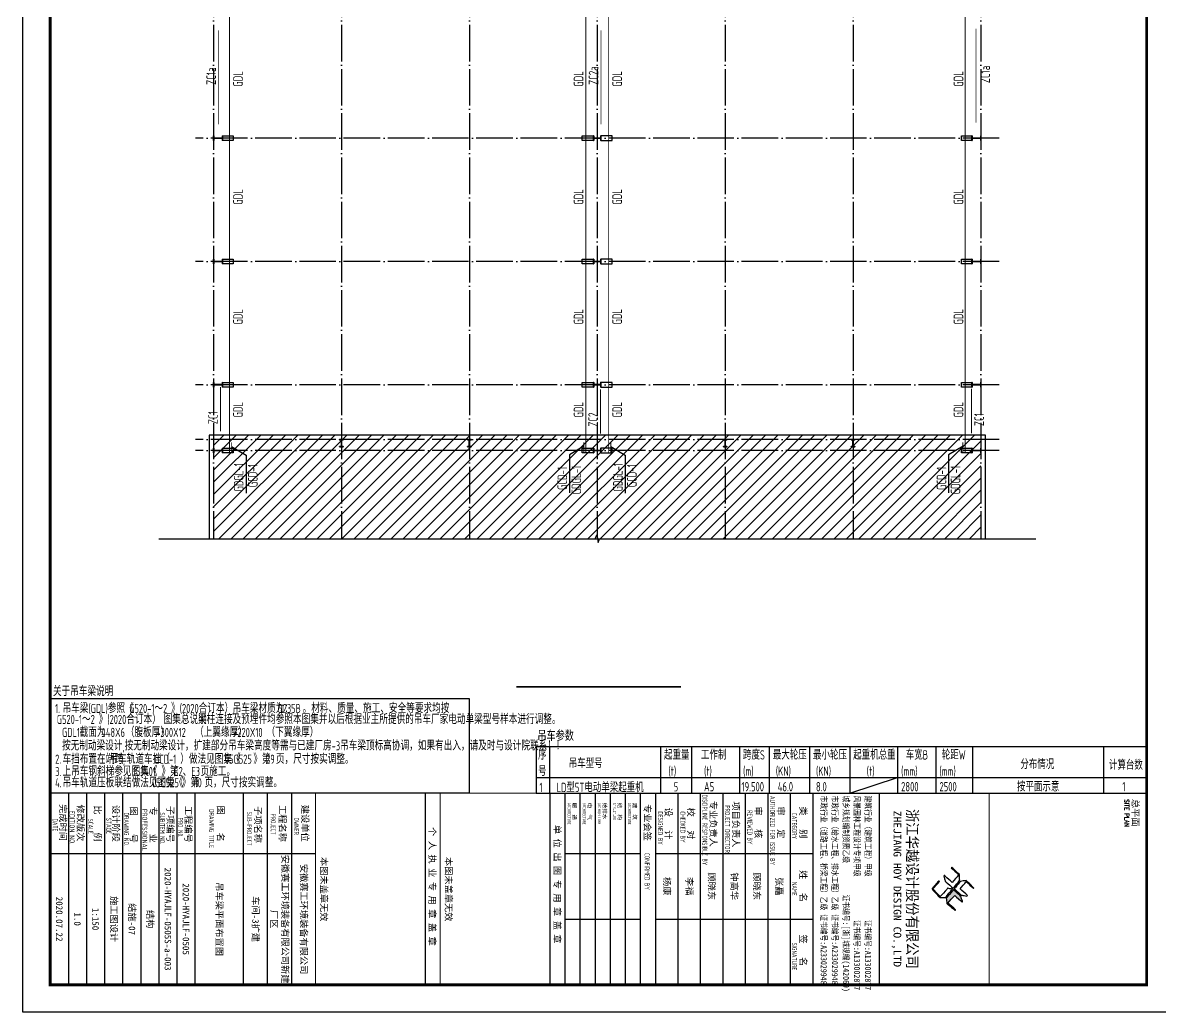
# Model space of a CAD drawing. Extents: x 2072855 to 2883818, y 17306032 to 17674225.
# Drawn here: x 2396339 to 2458589, y 17484946 to 17539126 of the extents above; entities that cross this region are included whole.
import ezdxf
from ezdxf.enums import TextEntityAlignment as Align

# ---------------------------------------------------------------- set-up
doc = ezdxf.new("R2010")
doc.units = 0
doc.header["$LTSCALE"] = 1000
doc.header["$MEASUREMENT"] = 0
doc.linetypes.add('DOTE', pattern=[2.42, 2, -0.2, 0.02, -0.2])
for name, color, linetype in [('220', 7, 'Continuous'), ('3T_WOOD', 21, 'Continuous'), ('DIM_LEAD', 145, 'Continuous'), ('DIM_SYMB', 165, 'Continuous'), ('DOTE', 1, 'DOTE'), ('PUB_TEXT', 7, 'Continuous'), ('PUB_TITLE', 4, 'Continuous'), ('SURFACE', 6, 'Continuous'), ('TEXT', 7, 'Continuous'), ('TK', 4, 'Continuous'), ('吊车梁', 6, 'Continuous'), ('次梁箍筋', 1, 'Continuous')]:
    doc.layers.add(name, color=color, linetype=linetype)
doc.layers.add('Pkpm_柱子', color=3, linetype='Continuous', lineweight=35)
doc.styles.add('-宋体', font='', dxfattribs={"width": 0.8})
doc.styles.add('HT', font='simhei.ttf', dxfattribs={"width": 0.7})
doc.styles.add('ROMANS', font='romans', dxfattribs={"width": 0.65, "height": 231.275})
doc.styles.add('TSSD_Dimension', font='Tssdeng.shx', dxfattribs={"width": 0.7, "bigfont": 'hztxt.shx'})
doc.styles.add('TSSD_Label', font='tssdeng.shx', dxfattribs={"width": 0.7, "bigfont": 'hztxt.shx'})
doc.styles.add('TSSD_REIN', font='tssdeng.shx', dxfattribs={"width": 0.7, "bigfont": 'tssdchn.shx'})
doc.styles.add('图签宋体', font='', dxfattribs={"height": 300})
doc.styles.add('图签黑体', font='simhei.ttf', dxfattribs={"height": 550})
doc.styles.add('宋体', font='', dxfattribs={"width": 0.8})
doc.styles.get('-宋体').set_extended_font_data('SimSun')
doc.styles.get('图签宋体').set_extended_font_data('NSimSun')
doc.styles.get('宋体').set_extended_font_data('SimSun')

# ---------------------------------------------------------------- blocks, each defined once
blk = doc.blocks.new('A$C053D6479')
at = {"layer": 'PUB_TITLE'}
h = blk.add_hatch(color=256, dxfattribs=at)
h.dxf.hatch_style = 1
edge = h.paths.add_edge_path()
edge.add_spline(control_points=[(1026, 827), (1105, 920), (1188, 1008), (1266, 1102)], knot_values=[13, 13, 13, 13, 14, 14, 14, 14], degree=3, periodic=0)
edge.add_spline(control_points=[(1266, 1102), (1258, 1111), (1249, 1119), (1239, 1116)], knot_values=[12, 12, 12, 12, 13, 13, 13, 13], degree=3, periodic=0)
edge.add_spline(control_points=[(1239, 1116), (1210, 1107), (1179, 1092), (1144, 1077)], knot_values=[11, 11, 11, 11, 12, 12, 12, 12], degree=3, periodic=0)
edge.add_spline(control_points=[(1144, 1077), (1109, 1063), (1069, 1053), (1047, 1038)], knot_values=[10, 10, 10, 10, 11, 11, 11, 11], degree=3, periodic=0)
edge.add_spline(control_points=[(1047, 1038), (1028, 1026), (1007, 992), (991, 972)], knot_values=[9, 9, 9, 9, 10, 10, 10, 10], degree=3, periodic=0)
edge.add_spline(control_points=[(991, 972), (942, 913), (899, 868), (849, 810)], knot_values=[8, 8, 8, 8, 9, 9, 9, 9], degree=3, periodic=0)
edge.add_spline(control_points=[(849, 810), (842, 801), (822, 776), (822, 775)], knot_values=[7, 7, 7, 7, 8, 8, 8, 8], degree=3, periodic=0)
edge.add_spline(control_points=[(822, 775), (823, 771), (848, 752), (859, 744)], knot_values=[6, 6, 6, 6, 7, 7, 7, 7], degree=3, periodic=0)
edge.add_spline(control_points=[(859, 744), (949, 670), (1035, 592), (1122, 521)], knot_values=[5, 5, 5, 5, 6, 6, 6, 6], degree=3, periodic=0)
edge.add_spline(control_points=[(1122, 521), (1153, 527), (1185, 530), (1217, 533)], knot_values=[4, 4, 4, 4, 5, 5, 5, 5], degree=3, periodic=0)
edge.add_spline(control_points=[(1217, 533), (1246, 535), (1293, 532), (1316, 542)], knot_values=[3, 3, 3, 3, 4, 4, 4, 4], degree=3, periodic=0)
edge.add_spline(control_points=[(1316, 542), (1327, 547), (1338, 565), (1349, 579)], knot_values=[2, 2, 2, 2, 3, 3, 3, 3], degree=3, periodic=0)
edge.add_spline(control_points=[(1349, 579), (1423, 670), (1507, 759), (1572, 848)], knot_values=[1, 1, 1, 1, 2, 2, 2, 2], degree=3, periodic=0)
edge.add_spline(control_points=[(1572, 848), (1564, 852), (1561, 861), (1551, 862)], knot_values=[0, 0, 0, 0, 1, 1, 1, 1], degree=3, periodic=0)
edge.add_spline(control_points=[(1551, 862), (1469, 769), (1393, 671), (1310, 579)], knot_values=[15, 15, 15, 15, 16, 16, 16, 16], degree=3, periodic=0)
edge.add_spline(control_points=[(1310, 579), (1216, 662), (1118, 742), (1026, 827)], knot_values=[14, 14, 14, 14, 15, 15, 15, 15], degree=3, periodic=0)
at = {"layer": 'TK'}
for points, knots in [([(1031, 1298), (1066, 1286), (1054, 1262), (1045, 1224), (1036, 1188), (1031, 1158), (1024, 1121), (1020, 1104), (1017, 1085), (1012, 1071), (1004, 1052), (976, 1026), (956, 1003), (906, 946), (866, 899), (814, 839), (806, 829), (789, 806), (787, 806), (777, 804), (728, 856), (719, 864), (651, 922), (580, 978), (514, 1036), (509, 1106), (488, 1176), (479, 1247), (570, 1343), (663, 1436), (758, 1526), (764, 1523), (768, 1518), (774, 1515), (693, 1422), (599, 1343), (520, 1249), (607, 1171), (698, 1096), (789, 1021), (874, 1109), (950, 1206), (1031, 1298)], [0, 0, 0, 0, 1, 1, 1, 2, 2, 2, 3, 3, 3, 4, 4, 4, 5, 5, 5, 6, 6, 6, 7, 7, 7, 8, 8, 8, 9, 9, 9, 10, 10, 10, 11, 11, 11, 12, 12, 12, 13, 13, 13, 14, 14, 14, 14]), ([(555, 949), (624, 891), (699, 833), (760, 773), (689, 691), (614, 604), (539, 517), (529, 505), (516, 487), (506, 482), (492, 475), (469, 472), (452, 467), (416, 456), (383, 448), (342, 438), (323, 433), (297, 422), (293, 440), (291, 452), (313, 470), (322, 480), (400, 566), (477, 652), (553, 736), (460, 815), (366, 894), (270, 970), (183, 883), (101, 791), (16, 703), (-18, 714), (9, 735), (28, 755), (103, 838), (192, 930), (266, 1005), (319, 1009), (387, 1005), (442, 1007), (456, 1008), (472, 1011), (485, 1007), (507, 1000), (534, 967), (555, 949)], [0, 0, 0, 0, 1, 1, 1, 2, 2, 2, 3, 3, 3, 4, 4, 4, 5, 5, 5, 6, 6, 6, 7, 7, 7, 8, 8, 8, 9, 9, 9, 10, 10, 10, 11, 11, 11, 12, 12, 12, 13, 13, 13, 14, 14, 14, 15, 15, 15, 15]), ([(1551, 862), (1561, 861), (1564, 852), (1572, 848), (1507, 759), (1423, 670), (1349, 579), (1338, 565), (1327, 547), (1316, 542), (1293, 532), (1246, 535), (1217, 533), (1185, 530), (1153, 527), (1122, 521), (1035, 592), (949, 670), (859, 744), (848, 752), (823, 771), (822, 775), (822, 776), (842, 801), (849, 810), (899, 868), (942, 913), (991, 972), (1007, 992), (1028, 1026), (1047, 1038), (1069, 1053), (1109, 1063), (1144, 1077), (1179, 1092), (1210, 1107), (1239, 1116), (1249, 1119), (1258, 1111), (1266, 1102), (1188, 1008), (1105, 920), (1026, 827), (1118, 742), (1216, 662), (1310, 579), (1393, 671), (1469, 769), (1551, 862)], [0, 0, 0, 0, 1, 1, 1, 2, 2, 2, 3, 3, 3, 4, 4, 4, 5, 5, 5, 6, 6, 6, 7, 7, 7, 8, 8, 8, 9, 9, 9, 10, 10, 10, 11, 11, 11, 12, 12, 12, 13, 13, 13, 14, 14, 14, 15, 15, 15, 16, 16, 16, 16]), ([(1097, 490), (1100, 425), (1106, 361), (1107, 294), (1018, 207), (925, 121), (830, 33), (818, 21), (800, 0), (787, 0), (768, -1), (725, 49), (712, 60), (662, 103), (616, 143), (568, 186), (545, 207), (518, 224), (499, 250), (501, 259), (511, 261), (516, 267), (609, 192), (696, 111), (785, 33), (883, 118), (977, 208), (1070, 298), (992, 373), (892, 456), (803, 534), (791, 544), (768, 561), (766, 569), (761, 588), (776, 634), (780, 655), (785, 690), (788, 721), (795, 746), (897, 661), (998, 576), (1097, 490)], [0, 0, 0, 0, 1, 1, 1, 2, 2, 2, 3, 3, 3, 4, 4, 4, 5, 5, 5, 6, 6, 6, 7, 7, 7, 8, 8, 8, 9, 9, 9, 10, 10, 10, 11, 11, 11, 12, 12, 12, 13, 13, 13, 14, 14, 14, 14])]:
    blk.add_open_spline(points, degree=3, knots=knots, dxfattribs=at)
blk = doc.blocks.new('GeYuanFrame_88133440', base_point=(18.76, 4.34))
at = {"layer": 'PUB_TITLE'}
for points in [[(628.76, 235.14), (628.76, 292.54)], [(652.76, 235.14), (652.76, 292.54)], [(628.76, 202.14), (628.76, 229.64)], [(652.76, 202.14), (652.76, 229.64)], [(628.76, 14.34), (628.76, 111.14)]]:
    blk.add_lwpolyline(points, dxfattribs=at)
at = {"layer": 'TK'}
for p, q in [((43.76, 414.34), (676.76, 414.34)), ((606.76, 316.74), (676.76, 316.74)), ((606.76, 284.34), (676.76, 284.34)), ((606.76, 276.14), (676.76, 276.14)), ((606.76, 267.94), (676.76, 267.94)), ((606.76, 259.74), (676.76, 259.74)), ((606.76, 251.54), (676.76, 251.54)), ((606.76, 243.34), (676.76, 243.34)), ((606.76, 235.14), (676.76, 235.14)), ((606.76, 235.14), (676.76, 235.14)), ((606.76, 102.34), (676.76, 102.34)), ((606.76, 93.54), (676.76, 93.54)), ((606.76, 84.74), (628.76, 84.74)), ((606.76, 84.74), (676.76, 84.74)), ((606.76, 67.18), (676.76, 67.18)), ((606.76, 67.14), (676.76, 67.14)), ((606.76, 60.58), (676.76, 60.58)), ((606.76, 53.98), (676.76, 53.98)), ((606.76, 47.38), (676.76, 47.38)), ((606.76, 40.78), (676.76, 40.78)), ((606.76, 34.18), (676.76, 34.18)), ((606.76, 27.58), (676.76, 27.58)), ((606.76, 20.98), (676.76, 20.98)), ((606.76, 14.34), (676.76, 14.34))]:
    blk.add_line(p, q, dxfattribs=at)
for points in [[(18.76, 424.34), (686.76, 424.34), (686.76, 4.34), (18.76, 4.34), (18.76, 424.34)], [(606.76, 292.54), (676.76, 292.54)], [(606.76, 235.14), (676.76, 235.14)], [(606.76, 229.64), (676.76, 229.64)], [(606.76, 224.14), (676.76, 224.14)], [(606.76, 218.64), (676.76, 218.64)], [(606.76, 213.14), (676.76, 213.14)], [(606.76, 207.64), (676.76, 207.64)], [(606.76, 202.14), (676.76, 202.14)], [(606.76, 196.64), (676.76, 196.64)], [(606.76, 151.14), (676.76, 151.14)]]:
    blk.add_lwpolyline(points, dxfattribs=at)
at = {"layer": 'TK', "const_width": 1}
blk.add_lwpolyline([(676.76, 414.34), (43.76, 414.34), (43.76, 14.34), (676.76, 14.34)], close=True, dxfattribs=at)
at = {"layer": 'TK'}
for points, const_width in [([(606.76, 414.34), (606.76, 14.34)], 0.4), ([(606.76, 356.95), (676.76, 356.95)], 0.35), ([(606.76, 292.54), (676.76, 292.54)], 0.35), ([(606.76, 292.54), (676.76, 292.54)], 0.35), ([(606.76, 235.14), (676.76, 235.14)], 0.35), ([(606.76, 202.14), (676.76, 202.14)], 0.35), ([(606.76, 156.64), (676.76, 156.64)], 0.35), ([(606.76, 111.14), (676.76, 111.14)], 0.35), ([(606.76, 67.18), (676.76, 67.18)], 0.35)]:
    blk.add_lwpolyline(points, dxfattribs=dict(at, const_width=const_width))
at = {"layer": 'PUB_TITLE', "xscale": 0.01000000000021828, "yscale": 0.01000000000021828, "zscale": 0.01}
blk.add_blockref('A$C053D6479', (633.86, 336.08), dxfattribs=at)
at = {"layer": 'TK', "style": '图签宋体'}
for s, height, p in [('总平面', 2.4, (608.9, 409.1)), ('类   别', 2.4, (611.65, 287.9)), ('姓   名', 2.4, (634.87, 287.9)), ('签   名', 2.4, (658.35, 287.9)), ('审   定', 2.4, (611.65, 279.7)), ('审   核', 2.4, (611.65, 271.5)), ('项目负责人', 2.4, (609.8, 263.3)), ('专业负责人', 2.4, (609.56, 255.1)), ('校   对', 2.4, (612.06, 246.9)), ('设   计', 2.4, (612.03, 238.7)), ('专业会签', 2.4, (610.79, 231.05)), ('建  筑', 1.44, (610.28, 226.92)), ('结  构', 1.44, (610.28, 221.42)), ('给排水', 1.44, (610.28, 215.92)), ('电  气', 1.44, (610.28, 210.42)), ('暖  通', 1.44, (610.28, 204.92)), ('单 位 出 图 专 用 章 盖 章', 2.4, (618.39, 198.16)), ('本图未盖章无效', 2.4, (630.1, 158.51)), ('个 人 执 业 专 用 章 盖 章', 2.4, (619.19, 152.58)), ('本图未盖章无效', 2.4, (630.1, 113.01)), ('建设单位', 2.4, (611.06, 106.14)), ('工程名称', 2.4, (611.14, 97.93)), ('子项名称', 2.4, (611.52, 88.95)), ('图    名', 2.4, (611.3, 75.3)), ('工程编号', 2.4, (611.44, 63.58)), ('子项编号', 2.4, (611.44, 57)), ('专    业', 2.4, (611.68, 50.69)), ('图    号', 2.4, (611.69, 43.58)), ('设计阶段', 2.4, (611.12, 37.12)), ('比    例', 2.4, (611.26, 30.44)), ('修改版次', 2.4, (610.91, 24.22)), ('完成时间', 2.4, (610.79, 17.83))]:
    blk.add_text(s, height=height, dxfattribs=at).set_placement(p)
at = {"layer": 'TK'}
for s, height, style, width, p in [('SITE PLAN', 1.697, 'ROMANS', 0.76, (609.02, 406.31)), ('建筑行业（建筑工程）甲级           证书编号:A133002877', 2.2, '-宋体', 0.8, (607.67, 311.64)), ('风景园林工程设计专项甲级           证书编号:A133002877', 2.2, '-宋体', 0.8, (607.67, 307.62)), ('城乡规划编制资质乙级        证书编号:[浙]城规编(142069)', 2.2, '-宋体', 0.8, (607.67, 303.63)), ('市政行业（给水工程、排水工程）乙级 证书编号:A233029948', 2.2, '-宋体', 0.8, (607.67, 299.55)), ('市政行业（道路工程、桥梁工程）乙级 证书编号:A233029948', 2.2, '-宋体', 0.8, (607.67, 295.5)), ('CATEGORY', 1.8, 'TSSD_REIN', 0.7, (613.99, 284.98)), ('NAME', 1.8, 'TSSD_REIN', 0.7, (639.18, 284.98)), ('SIGNATURE', 1.8, 'TSSD_REIN', 0.7, (661.34, 284.98)), ('AUTHORIZED FOR ISSUE BY', 1.8, 'TSSD_REIN', 0.7, (607.79, 276.98)), ('REVIEWED BY', 1.8, 'TSSD_REIN', 0.7, (613.03, 268.72)), ('PROJECT DIRECTOR', 1.8, 'TSSD_REIN', 0.7, (611.22, 260.55)), ('DISCIPLINE RESPONSIBLE BY', 1.8, 'TSSD_REIN', 0.7, (607.25, 252.28)), ('CHECKED BY', 1.8, 'TSSD_REIN', 0.7, (613.42, 244.25)), ('DESIGNED BY', 1.8, 'TSSD_REIN', 0.7, (613.43, 236.08)), ('CONFIRMED BY', 1.8, 'TSSD_REIN', 0.7, (628.61, 231.23)), ('ARCHITECTURE', 1.08, 'TSSD_REIN', 0.7, (610.32, 225.15)), ('STRUCTURE', 1.08, 'TSSD_REIN', 0.7, (610.32, 219.65)), ('ARCHITECTURE', 1.08, 'TSSD_REIN', 0.7, (610.32, 214.15)), ('ARCHITECTURE', 1.08, 'TSSD_REIN', 0.7, (610.32, 208.65)), ('ARCHITECTURE', 1.08, 'TSSD_REIN', 0.7, (610.32, 203.15)), ('OWNER', 1.8, 'TSSD_REIN', 0.7, (615.65, 103.29)), ('PROJECT', 1.8, 'TSSD_REIN', 0.7, (614.19, 94.83)), ('SUB-PROJECT', 1.8, 'TSSD_REIN', 0.7, (613.53, 86.11)), ('DRAWING TITLE', 1.8, 'TSSD_REIN', 0.7, (612.64, 72.34)), ('PRO N0.', 1.8, 'TSSD_REIN', 0.7, (615.68, 60.96)), ('SUBITEM NO.', 1.8, 'TSSD_REIN', 0.7, (613.82, 54.39)), ('PROFESSIONAL', 1.8, 'TSSD_REIN', 0.8, (612.55, 47.95)), ('DRAWING NO.', 1.8, 'TSSD_REIN', 0.7, (613.86, 41.26)), ('STAGE', 1.8, 'TSSD_REIN', 0.7, (615.76, 34.84)), ('SCALE', 1.8, 'TSSD_REIN', 0.7, (616.05, 28.23)), ('EDITION NO.', 1.8, 'TSSD_REIN', 0.8, (613.2, 21.45)), ('DATE', 1.8, 'TSSD_REIN', 0.7, (616, 15.26))]:
    blk.add_text(s, height=height, dxfattribs=dict(at, style=style, width=width)).set_placement(p)
for s, height, style, width, p in [('浙江华越设计股份有限公司', 3.96, 'HT', 0.9, (641.74, 328.97)), ('ZHEJIANG HOY DESIGN CO.,LTD', 2.8, '图签黑体', 1.11, (641.73, 323.1))]:
    blk.add_text(s, height=height, dxfattribs=dict(at, style=style, width=width)).set_placement(p, align=Align.MIDDLE)
at = {"layer": 'TK', "char_height": 2.4, "attachment_point": 5, "style": '图签宋体'}
for s, insert, width in [('张矗', (640.76, 280.21), 24), ('顾晓东', (640.76, 272.04), 24), ('钟高华', (640.76, 263.84), 24), ('顾晓东', (640.76, 255.57), 24), ('李福', (640.76, 247.44), 24), ('杨康', (640.76, 239.24), 24), ('安徽赛工环境装备有限公司', (652.76, 106.74), 48), ('安徽赛工环境装备有限公司新建厂区', (652.76, 97.94), 48), ('车间-3扩建', (652.76, 89.14), 48), ('吊车梁平面布置图', (652.76, 75.94), 48), ('2020-HYAJLF-0505', (652.76, 63.88), 48), ('2020-HYAJLF-0505S-a-003', (652.76, 57.28), 48), ('结构', (652.76, 50.68), 48), ('结施-07', (652.76, 44.08), 48), ('施工图设计', (652.76, 37.48), 48), ('1:150', (652.76, 30.88), 48), ('1.0', (652.76, 24.28), 48), ('2020.07.22', (652.76, 17.69), 48)]:
    blk.add_mtext(s, dxfattribs=dict(at, insert=insert, width=width))
blk = doc.blocks.new('3Q4Q44423')
at = {"color": 2}
blk.add_lwpolyline([(2247388, 17741504), (2274363, 17741504), (2274363, 17735411), (2247388, 17735411)], close=True, dxfattribs=at)
at = {"layer": 'PUB_TEXT', "color": 6, "style": 'TSSD_Label', "width": 0.7}
for s, height, p in [('关于吊车梁说明', 587.9, (2247567, 17741662)), ('1.', 587.9, (2247710, 17740568)), ('G520-1～2 》(2020合订本）', 587.93, (2247819, 17739862)), ('吊车梁(GDL)参照《', 587.93, (2248185, 17740568)), ('G520-1～2 》(2020合订本）', 587.93, (2252481, 17740568)), (',', 588, (2259095, 17740568)), ('吊车梁材质为：', 587.9, (2259134, 17740568)), ('Q235B', 587.9, (2262015, 17740568)), ('。材料、质量、施工、安全等要求均按', 587.93, (2263645, 17740568)), ('图集总说明', 587.9, (2254694, 17739862)), ('梁柱连接及预埋件均参照本图集并以后根据业主所提供的吊车厂家电动单梁型号样本进行调整。', 587.93, (2256910, 17739862)), ('GDL1', 587.9, (2248156, 17739026)), ('截面为', 587.9, (2249286, 17739026)), ('448X6', 587.9, (2250680, 17739026)), ('（腹板厚）', 587.9, (2252258, 17739026)), ('+300X12', 587.9, (2254222, 17739026)), ('（上翼缘厚）', 587.9, (2256718, 17739026)), ('+220X10', 587.9, (2259172, 17739026)), ('（下翼缘厚）', 587.9, (2261322, 17739026)), ('按无制动梁设计,按无制动梁设计，扩建部分吊车梁高度等需与已建厂房-3吊车梁顶标高协调，如果有出入，请及时与设计院联系！！', 587.93, (2248156, 17738164)), ('2.', 587.9, (2247710, 17737301)), ('车挡布置在端跨,', 587.9, (2248185, 17737301)), ('吊车轨道车挡（', 587.9, (2251206, 17737301)), ('GCD-1', 587.9, (2254090, 17737301)), ('）做法见图集《', 587.9, (2255762, 17737301)), ('05G525', 587.9, (2258643, 17737301)), ('》第', 587.9, (2260469, 17737301)), ('29', 587.9, (2261292, 17737301)), ('页，尺寸按实调整。', 587.9, (2261925, 17737301)), ('3.', 587.9, (2247710, 17736508)), ('上吊车钢斜梯参见图集《', 587.93, (2248185, 17736508)), ('15J401', 587.9, (2252712, 17736508)), ('》第', 587.9, (2254548, 17736508)), ('E2、E3', 587.9, (2255371, 17736508)), ('页施工。', 587.9, (2257072, 17736508)), ('4.', 587.9, (2247710, 17735784)), ('吊车轨道压板联结做法见图集《', 587.93, (2248185, 17735784)), ('05G525', 587.9, (2253946, 17735784)), ('》第', 587.9, (2255862, 17735784)), ('10', 587.9, (2256685, 17735784)), ('页，尺寸按实调整。', 587.9, (2257318, 17735784))]:
    blk.add_text(s, height=height, dxfattribs=at).set_placement(p)
blk = doc.blocks.new('3Q42242342423')
for p, q in [((2276708, 17499945), (2316005, 17499945)), ((2276708, 17499945), (2276708, 17496946)), ((2277565, 17499945), (2277565, 17496946)), ((2284708, 17499945), (2284708, 17496946)), ((2286712, 17499945), (2286712, 17496946)), ((2289794, 17499945), (2289794, 17496946)), ((2291703, 17499945), (2291703, 17496946)), ((2294309, 17499945), (2294309, 17496946)), ((2296894, 17499945), (2296894, 17496946)), ((2299968, 17499945), (2299968, 17496946)), ((2302436, 17499945), (2302436, 17496946)), ((2304795, 17499945), (2304795, 17496946)), ((2313229, 17499945), (2313229, 17496946)), ((2316005, 17499945), (2316005, 17496946)), ((2276708, 17497946), (2316005, 17497946)), ((2296894, 17496946), (2299968, 17497946)), ((2276708, 17496946), (2316005, 17496946)), ((2276708, 17496946), (2316005, 17496946)), ((2276708, 17496946), (2316005, 17496946)), ((2276708, 17496946), (2316005, 17496946))]:
    blk.add_line(p, q)
at = {"layer": '吊车梁', "ltscale": 0.5}
blk.add_line((2276708, 17499945), (2276708, 17499945), dxfattribs=at)
at = {"layer": 'TEXT', "style": '宋体', "width": 0.7}
blk.add_text('吊车参数', height=600, dxfattribs=at).set_placement((2276786, 17500192), align=Align.BOTTOM_LEFT)
at = {"layer": 'TEXT', "style": 'TSSD_REIN', "width": 0.7}
for s, p in [('序', (2276830, 17499108)), ('起重量', (2284939, 17499108)), ('工作制', (2287313, 17499108)), ('跨度S', (2290025, 17499108)), ('最大轮压', (2291945, 17499108)), ('最小轮压', (2294531, 17499108)), ('起重机总重', (2297116, 17499108)), ('车宽B', (2300507, 17499108)), ('轮距W', (2302822, 17499108)), ('吊车型号', (2278803, 17498558)), ('分布情况', (2307881, 17498500)), ('计算台数', (2313583, 17498450)), ('号', (2276830, 17498059)), ('(t)', (2285223, 17498059)), ('(t)', (2287514, 17498059)), ('(m)', (2290029, 17498059)), ('(KN)', (2292136, 17498059)), ('(KN)', (2294721, 17498059)), ('(t)', (2297985, 17498059)), ('(mm)', (2300203, 17498059)), ('(mm)', (2302671, 17498059)), ('1', (2276914, 17497010)), ('LD型5T电动单梁起重机', (2278019, 17497010)), ('5', (2285557, 17497050)), ('A5', (2287514, 17497060)), ('19.500', (2289925, 17497060)), ('46.0', (2292262, 17497060)), ('8.0', (2294721, 17497060)), ('2800', (2300203, 17497060)), ('2500', (2302671, 17497060)), ('按平面示意', (2307663, 17497060)), ('1', (2314444, 17497060))]:
    blk.add_text(s, height=600, dxfattribs=at).set_placement(p)
blk = doc.blocks.new('2Q3321332121')
at = {"layer": '220', "style": 'TSSD_REIN', "width": 0.7}
for p in [(2266545, 17569236), (2266545, 17562946), (2266545, 17556216), (2266545, 17549320), (2266545, 17542723), (2266545, 17535624), (2266545, 17529163), (2266545, 17522599), (2266545, 17517509)]:
    blk.add_text('GDL', height=525, rotation=90, dxfattribs=at).set_placement(p)

msp = doc.modelspace()

# ---------------------------------------------------------------- hatches: boundary and pattern name
h = msp.add_hatch()
h.set_pattern_fill('ANSI31', color=250, scale=300, style=0)
h.set_pattern_definition([(45, (419916.5, -1173488), (-336.759605, 336.759605), [])])
h.paths.add_polyline_path([(2406784.7, 17516545.9), (2448778.7, 17516545.9), (2448778.7, 17510872.3), (2406784.7, 17510872.3)])
at = {"layer": 'Pkpm_柱子'}
for points in [[(2407278.7, 17532930.9), (2407266.7, 17532930.9), (2407266.7, 17532810.9), (2406790.7, 17532810.9), (2406790.7, 17532930.9), (2406778.7, 17532930.9), (2406778.7, 17532680.9), (2406790.7, 17532680.9), (2406790.7, 17532800.9), (2407266.7, 17532800.9), (2407266.7, 17532680.9), (2407278.7, 17532680.9)], [(2427978.7, 17532930.9), (2427966.7, 17532930.9), (2427966.7, 17532810.9), (2427590.7, 17532810.9), (2427590.7, 17532930.9), (2427578.7, 17532930.9), (2427578.7, 17532680.9), (2427590.7, 17532680.9), (2427590.7, 17532800.9), (2427966.7, 17532800.9), (2427966.7, 17532680.9), (2427978.7, 17532680.9)], [(2448778.7, 17532930.9), (2448766.7, 17532930.9), (2448766.7, 17532810.9), (2448290.7, 17532810.9), (2448290.7, 17532930.9), (2448278.7, 17532930.9), (2448278.7, 17532680.9), (2448290.7, 17532680.9), (2448290.7, 17532800.9), (2448766.7, 17532800.9), (2448766.7, 17532680.9), (2448778.7, 17532680.9)], [(2407278.7, 17526180.9), (2407266.7, 17526180.9), (2407266.7, 17526060.9), (2406790.7, 17526060.9), (2406790.7, 17526180.9), (2406778.7, 17526180.9), (2406778.7, 17525930.9), (2406790.7, 17525930.9), (2406790.7, 17526050.9), (2407266.7, 17526050.9), (2407266.7, 17525930.9), (2407278.7, 17525930.9)], [(2427978.7, 17526180.9), (2427966.7, 17526180.9), (2427966.7, 17526060.9), (2427590.7, 17526060.9), (2427590.7, 17526180.9), (2427578.7, 17526180.9), (2427578.7, 17525930.9), (2427590.7, 17525930.9), (2427590.7, 17526050.9), (2427966.7, 17526050.9), (2427966.7, 17525930.9), (2427978.7, 17525930.9)], [(2448778.7, 17526180.9), (2448766.7, 17526180.9), (2448766.7, 17526060.9), (2448290.7, 17526060.9), (2448290.7, 17526180.9), (2448278.7, 17526180.9), (2448278.7, 17525930.9), (2448290.7, 17525930.9), (2448290.7, 17526050.9), (2448766.7, 17526050.9), (2448766.7, 17525930.9), (2448778.7, 17525930.9)], [(2407278.7, 17519430.9), (2407266.7, 17519430.9), (2407266.7, 17519310.9), (2406790.7, 17519310.9), (2406790.7, 17519430.9), (2406778.7, 17519430.9), (2406778.7, 17519180.9), (2406790.7, 17519180.9), (2406790.7, 17519300.9), (2407266.7, 17519300.9), (2407266.7, 17519180.9), (2407278.7, 17519180.9)], [(2427978.7, 17519430.9), (2427966.7, 17519430.9), (2427966.7, 17519310.9), (2427590.7, 17519310.9), (2427590.7, 17519430.9), (2427578.7, 17519430.9), (2427578.7, 17519180.9), (2427590.7, 17519180.9), (2427590.7, 17519300.9), (2427966.7, 17519300.9), (2427966.7, 17519180.9), (2427978.7, 17519180.9)], [(2448778.7, 17519430.9), (2448766.7, 17519430.9), (2448766.7, 17519310.9), (2448290.7, 17519310.9), (2448290.7, 17519430.9), (2448278.7, 17519430.9), (2448278.7, 17519180.9), (2448290.7, 17519180.9), (2448290.7, 17519300.9), (2448766.7, 17519300.9), (2448766.7, 17519180.9), (2448778.7, 17519180.9)], [(2413678.7, 17515905.9), (2413678.7, 17515917.9), (2413773.7, 17515917.9), (2413773.7, 17516293.9), (2413678.7, 17516293.9), (2413678.7, 17516305.9), (2413878.7, 17516305.9), (2413878.7, 17516293.9), (2413783.7, 17516293.9), (2413783.7, 17515917.9), (2413878.7, 17515917.9), (2413878.7, 17515905.9)], [(2420678.7, 17515905.9), (2420678.7, 17515917.9), (2420773.7, 17515917.9), (2420773.7, 17516293.9), (2420678.7, 17516293.9), (2420678.7, 17516305.9), (2420878.7, 17516305.9), (2420878.7, 17516293.9), (2420783.7, 17516293.9), (2420783.7, 17515917.9), (2420878.7, 17515917.9), (2420878.7, 17515905.9)], [(2434678.7, 17515905.9), (2434678.7, 17515917.9), (2434773.7, 17515917.9), (2434773.7, 17516293.9), (2434678.7, 17516293.9), (2434678.7, 17516305.9), (2434878.7, 17516305.9), (2434878.7, 17516293.9), (2434783.7, 17516293.9), (2434783.7, 17515917.9), (2434878.7, 17515917.9), (2434878.7, 17515905.9)], [(2441678.7, 17515905.9), (2441678.7, 17515917.9), (2441773.7, 17515917.9), (2441773.7, 17516293.9), (2441678.7, 17516293.9), (2441678.7, 17516305.9), (2441878.7, 17516305.9), (2441878.7, 17516293.9), (2441783.7, 17516293.9), (2441783.7, 17515917.9), (2441878.7, 17515917.9), (2441878.7, 17515905.9)], [(2407278.7, 17515830.9), (2407266.7, 17515830.9), (2407266.7, 17515710.9), (2406790.7, 17515710.9), (2406790.7, 17515830.9), (2406778.7, 17515830.9), (2406778.7, 17515580.9), (2406790.7, 17515580.9), (2406790.7, 17515700.9), (2407266.7, 17515700.9), (2407266.7, 17515580.9), (2407278.7, 17515580.9)], [(2427978.7, 17515830.9), (2427966.7, 17515830.9), (2427966.7, 17515710.9), (2427590.7, 17515710.9), (2427590.7, 17515830.9), (2427578.7, 17515830.9), (2427578.7, 17515580.9), (2427590.7, 17515580.9), (2427590.7, 17515700.9), (2427966.7, 17515700.9), (2427966.7, 17515580.9), (2427978.7, 17515580.9)], [(2448778.7, 17515830.9), (2448766.7, 17515830.9), (2448766.7, 17515710.9), (2448290.7, 17515710.9), (2448290.7, 17515830.9), (2448278.7, 17515830.9), (2448278.7, 17515580.9), (2448290.7, 17515580.9), (2448290.7, 17515700.9), (2448766.7, 17515700.9), (2448766.7, 17515580.9), (2448778.7, 17515580.9)]]:
    msp.add_hatch(color=256, dxfattribs=at).paths.add_polyline_path(points)

# ---------------------------------------------------------------- linework, layer by layer
at = {"layer": '3T_WOOD'}
for points in [[(2407853.7, 17532680.9), (2407278.7, 17532680.9), (2407278.7, 17532930.9), (2407853.7, 17532930.9)], [(2427578.7, 17532680.9), (2426953.7, 17532680.9), (2426953.7, 17532930.9), (2427578.7, 17532930.9)], [(2427978.7, 17532680.9), (2428603.7, 17532680.9), (2428603.7, 17532930.9), (2427978.7, 17532930.9)], [(2448278.7, 17532680.9), (2447703.7, 17532680.9), (2447703.7, 17532930.9), (2448278.7, 17532930.9)], [(2407853.7, 17525930.9), (2407278.7, 17525930.9), (2407278.7, 17526180.9), (2407853.7, 17526180.9)], [(2427578.7, 17525930.9), (2426953.7, 17525930.9), (2426953.7, 17526180.9), (2427578.7, 17526180.9)], [(2427978.7, 17525930.9), (2428603.7, 17525930.9), (2428603.7, 17526180.9), (2427978.7, 17526180.9)], [(2448278.7, 17525930.9), (2447703.7, 17525930.9), (2447703.7, 17526180.9), (2448278.7, 17526180.9)], [(2407853.7, 17519180.9), (2407278.7, 17519180.9), (2407278.7, 17519430.9), (2407853.7, 17519430.9)], [(2427578.7, 17519180.9), (2426953.7, 17519180.9), (2426953.7, 17519430.9), (2427578.7, 17519430.9)], [(2427978.7, 17519180.9), (2428603.7, 17519180.9), (2428603.7, 17519430.9), (2427978.7, 17519430.9)], [(2448278.7, 17519180.9), (2447703.7, 17519180.9), (2447703.7, 17519430.9), (2448278.7, 17519430.9)], [(2407853.7, 17515580.9), (2407278.7, 17515580.9), (2407278.7, 17515830.9), (2407853.7, 17515830.9)], [(2427578.7, 17515580.9), (2426953.7, 17515580.9), (2426953.7, 17515830.9), (2427578.7, 17515830.9)], [(2427978.7, 17515580.9), (2428603.7, 17515580.9), (2428603.7, 17515830.9), (2427978.7, 17515830.9)], [(2448278.7, 17515580.9), (2447703.7, 17515580.9), (2447703.7, 17515830.9), (2448278.7, 17515830.9)]]:
    msp.add_lwpolyline(points, close=True, dxfattribs=at)
at = {"layer": 'DIM_LEAD', "color": 3, "const_width": 50}
for points in [[(2407062.4, 17538705.1), (2407062.4, 17533561.3)], [(2427985, 17538705.1), (2427985, 17533561.3)], [(2448506.4, 17538796.5), (2448506.4, 17533652.7)], [(2407163.5, 17519189.4), (2407163.5, 17516755.9)], [(2427962.4, 17519053.6), (2427962.4, 17516620)], [(2448255.9, 17519084.4), (2448255.9, 17516650.9)]]:
    msp.add_lwpolyline(points, dxfattribs=at)
at = {"layer": 'DIM_SYMB', "color": 150}
msp.add_lwpolyline([(2406538.7, 17510872.3), (2449018.7, 17510872.3), (2449018.7, 17516545.9), (2406538.7, 17516545.9)], close=True, dxfattribs=at)
msp.add_lwpolyline([(2403790.7, 17510872.3), (2427671.3, 17510872.3), (2427747.7, 17511082.3), (2427821.8, 17510662.3), (2427896.3, 17510872.3), (2451778.7, 17510872.3)], dxfattribs=at)
at = {"layer": 'DIM_SYMB', "const_width": 105}
msp.add_lwpolyline([(2423353.2, 17502764.5), (2432357.5, 17502764.5)], dxfattribs=at)
at = {"layer": 'DOTE'}
for p, q in [((2406778.7, 17575305.9), (2406778.7, 17510872.3)), ((2413778.7, 17575305.9), (2413778.7, 17510872.3)), ((2420778.7, 17575305.9), (2420778.7, 17510872.3)), ((2427778.7, 17575305.9), (2427778.7, 17510906.3)), ((2434778.7, 17575305.9), (2434778.7, 17510872.3)), ((2441778.7, 17575305.9), (2441778.7, 17510872.3)), ((2448778.7, 17575305.9), (2448778.7, 17510872.3)), ((2449778.7, 17532805.9), (2405790.7, 17532805.9)), ((2449778.7, 17526055.9), (2405790.7, 17526055.9)), ((2449778.7, 17519305.9), (2405790.7, 17519305.9)), ((2449778.7, 17516305.9), (2405790.7, 17516305.9)), ((2449778.7, 17515705.9), (2405790.7, 17515705.9))]:
    msp.add_line(p, q, dxfattribs=at)
at = {"layer": 'Pkpm_柱子'}
for points in [[(2407278.7, 17532930.9), (2407266.7, 17532930.9), (2407266.7, 17532810.9), (2406790.7, 17532810.9), (2406790.7, 17532930.9), (2406778.7, 17532930.9), (2406778.7, 17532680.9), (2406790.7, 17532680.9), (2406790.7, 17532800.9), (2407266.7, 17532800.9), (2407266.7, 17532680.9), (2407278.7, 17532680.9)], [(2427978.7, 17532930.9), (2427966.7, 17532930.9), (2427966.7, 17532810.9), (2427590.7, 17532810.9), (2427590.7, 17532930.9), (2427578.7, 17532930.9), (2427578.7, 17532680.9), (2427590.7, 17532680.9), (2427590.7, 17532800.9), (2427966.7, 17532800.9), (2427966.7, 17532680.9), (2427978.7, 17532680.9)], [(2448778.7, 17532930.9), (2448766.7, 17532930.9), (2448766.7, 17532810.9), (2448290.7, 17532810.9), (2448290.7, 17532930.9), (2448278.7, 17532930.9), (2448278.7, 17532680.9), (2448290.7, 17532680.9), (2448290.7, 17532800.9), (2448766.7, 17532800.9), (2448766.7, 17532680.9), (2448778.7, 17532680.9)], [(2407278.7, 17526180.9), (2407266.7, 17526180.9), (2407266.7, 17526060.9), (2406790.7, 17526060.9), (2406790.7, 17526180.9), (2406778.7, 17526180.9), (2406778.7, 17525930.9), (2406790.7, 17525930.9), (2406790.7, 17526050.9), (2407266.7, 17526050.9), (2407266.7, 17525930.9), (2407278.7, 17525930.9)], [(2427978.7, 17526180.9), (2427966.7, 17526180.9), (2427966.7, 17526060.9), (2427590.7, 17526060.9), (2427590.7, 17526180.9), (2427578.7, 17526180.9), (2427578.7, 17525930.9), (2427590.7, 17525930.9), (2427590.7, 17526050.9), (2427966.7, 17526050.9), (2427966.7, 17525930.9), (2427978.7, 17525930.9)], [(2448778.7, 17526180.9), (2448766.7, 17526180.9), (2448766.7, 17526060.9), (2448290.7, 17526060.9), (2448290.7, 17526180.9), (2448278.7, 17526180.9), (2448278.7, 17525930.9), (2448290.7, 17525930.9), (2448290.7, 17526050.9), (2448766.7, 17526050.9), (2448766.7, 17525930.9), (2448778.7, 17525930.9)], [(2407278.7, 17519430.9), (2407266.7, 17519430.9), (2407266.7, 17519310.9), (2406790.7, 17519310.9), (2406790.7, 17519430.9), (2406778.7, 17519430.9), (2406778.7, 17519180.9), (2406790.7, 17519180.9), (2406790.7, 17519300.9), (2407266.7, 17519300.9), (2407266.7, 17519180.9), (2407278.7, 17519180.9)], [(2427978.7, 17519430.9), (2427966.7, 17519430.9), (2427966.7, 17519310.9), (2427590.7, 17519310.9), (2427590.7, 17519430.9), (2427578.7, 17519430.9), (2427578.7, 17519180.9), (2427590.7, 17519180.9), (2427590.7, 17519300.9), (2427966.7, 17519300.9), (2427966.7, 17519180.9), (2427978.7, 17519180.9)], [(2448778.7, 17519430.9), (2448766.7, 17519430.9), (2448766.7, 17519310.9), (2448290.7, 17519310.9), (2448290.7, 17519430.9), (2448278.7, 17519430.9), (2448278.7, 17519180.9), (2448290.7, 17519180.9), (2448290.7, 17519300.9), (2448766.7, 17519300.9), (2448766.7, 17519180.9), (2448778.7, 17519180.9)], [(2413678.7, 17515905.9), (2413678.7, 17515917.9), (2413773.7, 17515917.9), (2413773.7, 17516293.9), (2413678.7, 17516293.9), (2413678.7, 17516305.9), (2413878.7, 17516305.9), (2413878.7, 17516293.9), (2413783.7, 17516293.9), (2413783.7, 17515917.9), (2413878.7, 17515917.9), (2413878.7, 17515905.9)], [(2420678.7, 17515905.9), (2420678.7, 17515917.9), (2420773.7, 17515917.9), (2420773.7, 17516293.9), (2420678.7, 17516293.9), (2420678.7, 17516305.9), (2420878.7, 17516305.9), (2420878.7, 17516293.9), (2420783.7, 17516293.9), (2420783.7, 17515917.9), (2420878.7, 17515917.9), (2420878.7, 17515905.9)], [(2434678.7, 17515905.9), (2434678.7, 17515917.9), (2434773.7, 17515917.9), (2434773.7, 17516293.9), (2434678.7, 17516293.9), (2434678.7, 17516305.9), (2434878.7, 17516305.9), (2434878.7, 17516293.9), (2434783.7, 17516293.9), (2434783.7, 17515917.9), (2434878.7, 17515917.9), (2434878.7, 17515905.9)], [(2441678.7, 17515905.9), (2441678.7, 17515917.9), (2441773.7, 17515917.9), (2441773.7, 17516293.9), (2441678.7, 17516293.9), (2441678.7, 17516305.9), (2441878.7, 17516305.9), (2441878.7, 17516293.9), (2441783.7, 17516293.9), (2441783.7, 17515917.9), (2441878.7, 17515917.9), (2441878.7, 17515905.9)], [(2407278.7, 17515830.9), (2407266.7, 17515830.9), (2407266.7, 17515710.9), (2406790.7, 17515710.9), (2406790.7, 17515830.9), (2406778.7, 17515830.9), (2406778.7, 17515580.9), (2406790.7, 17515580.9), (2406790.7, 17515700.9), (2407266.7, 17515700.9), (2407266.7, 17515580.9), (2407278.7, 17515580.9)], [(2427978.7, 17515830.9), (2427966.7, 17515830.9), (2427966.7, 17515710.9), (2427590.7, 17515710.9), (2427590.7, 17515830.9), (2427578.7, 17515830.9), (2427578.7, 17515580.9), (2427590.7, 17515580.9), (2427590.7, 17515700.9), (2427966.7, 17515700.9), (2427966.7, 17515580.9), (2427978.7, 17515580.9)], [(2448778.7, 17515830.9), (2448766.7, 17515830.9), (2448766.7, 17515710.9), (2448290.7, 17515710.9), (2448290.7, 17515830.9), (2448278.7, 17515830.9), (2448278.7, 17515580.9), (2448290.7, 17515580.9), (2448290.7, 17515700.9), (2448766.7, 17515700.9), (2448766.7, 17515580.9), (2448778.7, 17515580.9)]]:
    msp.add_lwpolyline(points, close=True, dxfattribs=at)
at = {"layer": 'SURFACE'}
for p, q in [((2408559.8, 17515450.2), (2408559.8, 17513366)), ((2426252.1, 17515470.2), (2426252.1, 17513386)), ((2429309.8, 17515450.2), (2429309.8, 17513366)), ((2447002.1, 17515470.2), (2447002.1, 17513386))]:
    msp.add_line(p, q, dxfattribs=at)
for points in [[(2407764.8, 17515919.2), (2408559.8, 17515450.2)], [(2427047.1, 17515939.2), (2426252.1, 17515470.2)], [(2428514.8, 17515919.2), (2429309.8, 17515450.2)], [(2447797.1, 17515939.2), (2447002.1, 17515470.2)]]:
    msp.add_lwpolyline(points, dxfattribs=at)
at = {"layer": '次梁箍筋', "color": 6, "linetype": 'DOTE', "const_width": 50}
for points in [[(2407653.7, 17573305.9), (2407653.7, 17515580.9)], [(2427159.5, 17573325.9), (2427159.5, 17515580.9)], [(2428403.7, 17573305.9), (2428403.7, 17515580.9)], [(2447909.5, 17573325.9), (2447909.5, 17515580.9)], [(2407773.8, 17515580.9), (2407773.8, 17516158.5)], [(2427038.1, 17515580.9), (2427038.1, 17516158.5)], [(2428523.8, 17515580.9), (2428523.8, 17516158.5)], [(2447788.1, 17515580.9), (2447788.1, 17516158.5)]]:
    msp.add_lwpolyline(points, dxfattribs=at)

# ---------------------------------------------------------------- block references
at = {"layer": '3T_WOOD', "xscale": 150, "yscale": 150, "zscale": 150, "rotation": 270}
msp.add_blockref('GeYuanFrame_88133440', (2396338.7, 17585146.4), dxfattribs=at)
at = {"layer": '3T_WOOD'}
for p in [(141833.9, 0), (160473.9, 0), (162583.9, 0), (181262.2, 0)]:
    msp.add_blockref('2Q3321332121', p, dxfattribs=at)
at = {"layer": '3T_WOOD', "xscale": 0.8499999999767169, "yscale": 0.8500000000931323, "zscale": 0.85}
for name, p in [('3Q4Q44423', (487559.1, 2421847.2)), ('3Q42242342423', (489234.6, 2624542))]:
    msp.add_blockref(name, p, dxfattribs=at)

# ---------------------------------------------------------------- texts
at = {"layer": '220', "style": 'TSSD_REIN', "width": 0.7}
for s, p in [('GDGL-1', (2408418.9, 17513454.5)), ('GCD-1', (2409187.4, 17513691.9)), ('GCD-1', (2426129.3, 17513543.9)), ('GDGL-1', (2426897.8, 17513306.5)), ('GDGL-1', (2429168.9, 17513454.5)), ('GCD-1', (2429937.4, 17513691.9)), ('GCD-1', (2446879.3, 17513543.9)), ('GDGL-1', (2447647.8, 17513306.5))]:
    msp.add_text(s, height=525, rotation=90, dxfattribs=at).set_placement(p)
at = {"layer": 'PUB_TEXT', "style": 'TSSD_Dimension', "width": 0.7}
for s, p in [('ZC1a', (2406913.1, 17535728.7)), ('ZC2a', (2427835.6, 17535728.7)), ('ZC1a', (2449271.3, 17535820)), ('ZC1', (2407014.1, 17517149.9)), ('ZC2', (2427813.1, 17517014)), ('ZC1', (2448937.3, 17517044.9))]:
    msp.add_text(s, height=525, rotation=90, dxfattribs=at).set_placement(p)

doc.saveas('drawing.dxf')
